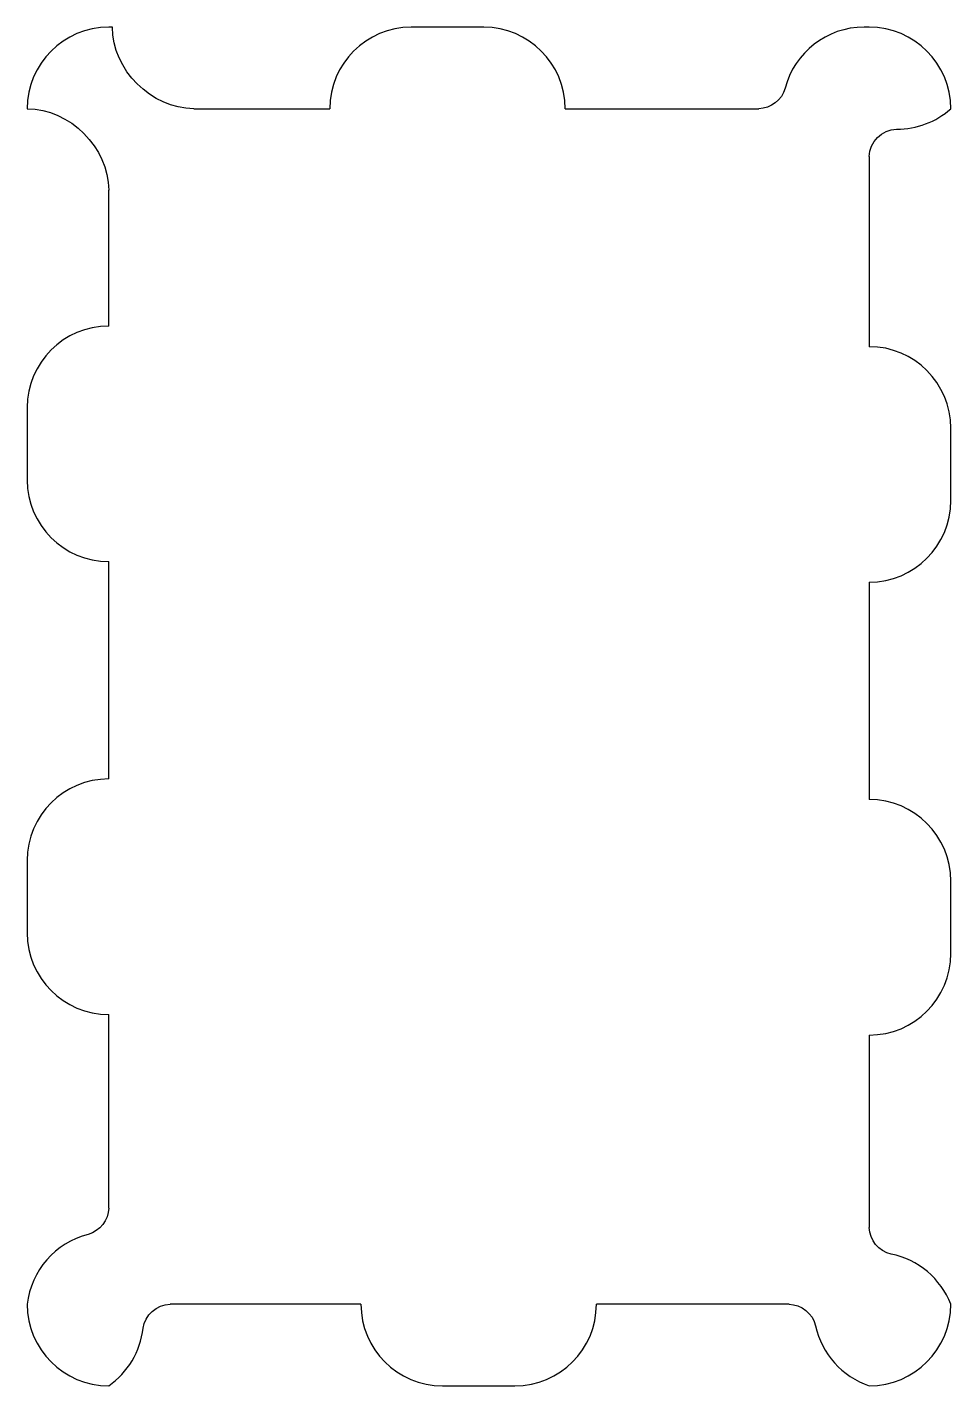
# Model space of a CAD drawing. Header units: millimetres. Extents: x -8.5 to 8.5, y -12.5 to 12.5.
import ezdxf

# ---------------------------------------------------------------- set-up
doc = ezdxf.new("R2010")
doc.units = ezdxf.units.MM

msp = doc.modelspace()

# ---------------------------------------------------------------- linework, layer by layer
at = {"color": 7, "linetype": 'Continuous', "lineweight": 25}
for p, q in [((-6.931, 12.5), (-7, 12.5)), ((-0.098, 12.5), (-1.431, 12.5)), ((7, 12.5), (6.902, 12.5)), ((-5.431, 11), (-2.931, 11)), ((1.402, 11), (4.965, 11)), ((7.503, 10.621), (7.5, 10.621)), ((7, 10.121), (7, 6.621)), ((-7, 7), (-7, 9.5)), ((-8.5, 5.5), (-8.5, 4.167)), ((8.5, 3.788), (8.5, 5.121)), ((-7, -1.333), (-7, 2.667)), ((7, 2.288), (7, -1.712)), ((-8.5, -2.833), (-8.5, -4.167)), ((8.5, -4.546), (8.5, -3.212)), ((-7, -9.228), (-7, -5.667)), ((7, -6.046), (7, -9.586)), ((-2.356, -11), (-5.87, -11)), ((5.522, -11), (1.977, -11)), ((-0.856, -12.5), (0.477, -12.5))]:
    msp.add_line(p, q, dxfattribs=at)
for centre, start, end in [((-7, 11), 90, 180), ((-1.431, 11), 90, 180), ((-0.098, 11), 360, 90), ((6.902, 11), 90, 165.5225), ((7, 11), 360, 90), ((7.503, 12.121), 270, 311.6433), ((-7, 5.5), 90, 180), ((7, 5.121), 360, 90), ((-7, 4.167), 180, 270), ((7, 3.788), 270, 360), ((-7, -2.833), 90, 180), ((7, -3.212), 360, 90), ((-7, -4.167), 180, 270), ((7, -4.546), 270, 0), ((-7.009, -11.167), 104.2029, 173.6206), ((7.103, -11.546), 21.3347, 78.5447), ((-7, -11), 180, 270), ((-0.856, -11), 180, 270), ((0.477, -11), 270, 0), ((7, -11), 270, 0), ((-7.856, -11.268), 304.8058, 353.3491), ((7.477, -11.078), 192.1836, 251.4524)]:
    msp.add_arc(centre, 1.5, start, end, dxfattribs=at)
for points in [[(-5.431, 11), (-6.217, 11), (-6.931, 11.715), (-6.931, 12.5)], [(5.45, 11.375), (5.395, 11.162), (5.185, 11), (4.965, 11)], [(-8.5, 11), (-7.715, 11), (-7, 10.285), (-7, 9.5)], [(7, 10.121), (7, 10.383), (7.238, 10.621), (7.5, 10.621)], [(-7, -9.228), (-7, -9.448), (-7.164, -9.658), (-7.377, -9.713)], [(7.401, -10.076), (7.177, -10.03), (7, -9.814), (7, -9.586)], [(-6.366, -11.442), (-6.338, -11.201), (-6.112, -11), (-5.87, -11)], [(5.522, -11), (5.748, -11), (5.963, -11.173), (6.011, -11.394)]]:
    msp.add_open_spline(points, degree=3, dxfattribs=at)

doc.saveas('drawing.dxf')
